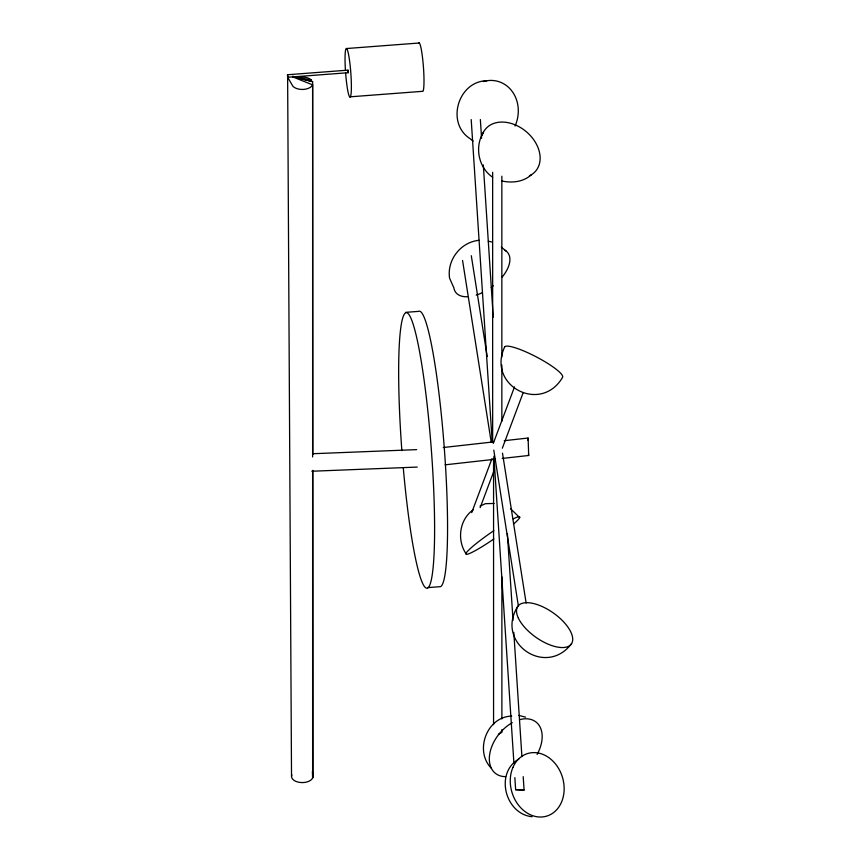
<?xml version="1.0" encoding="UTF-8"?>
<svg xmlns="http://www.w3.org/2000/svg" width="860" height="860" viewBox="0 0 860 860"><rect width="100%" height="100%" fill="white"/><g stroke="black" fill="none" stroke-linecap="round" stroke-linejoin="round"><path stroke-width="1.29" d="M527.836 440.137L528.104 438.03L528.696 455.477L502.175 458.444M348.01 70.208L348.246 72.713L348.042 70.144L287.509 74.745L287.67 77.282L292.959 86.355A10.729 6.192 0 0 0 303.655 89.408A10.729 6.192 0 0 0 312.621 84.86L312.621 456.95M493.296 443.373L514.516 386.882M471.71 512.614L491.995 458.584M502.326 448.2L523.106 392.848M480.159 507.647L493.855 471.173M524.052 790.061L515.635 789.673L524.073 789.996L523.202 776.644M517.645 606.612C495.005 642.796 545.863 677.766 571.567 643.624M483.438 132.214C474.376 146.813 478.375 167.56 492.662 177.257M501.885 729.613L501.885 732.301L498.392 734.365M473.398 509.658C459.466 519.311 456.724 539.704 465.916 553.55M518.827 759.025C494.64 772.807 505.013 813.947 532.05 816.721M531.501 174.677C523.332 182.019 512.334 183.169 501.971 181.041M480.052 506.099L485.481 503.67L494.113 503.465M487.104 80.711C458.079 80.926 445.555 123.12 470.162 138.718A32.712 28.842 -75.3 0 0 473.172 141.061M511.678 716.09C486.803 716.702 474.183 750.92 491.329 768.216M443.255 447.522L493.64 441.889M504.239 440.696L528.104 438.03M445.158 464.819L495.543 459.186M479.031 240.316C460.756 242.025 446.791 259.935 449.576 278.188L453.844 287.777A32.712 17.447 -37.2 0 0 467.517 296.754M346.623 48.526L419.25 43M348.246 72.713L287.67 77.282L287.541 74.777M349.794 96.847L422.421 91.332A24.327 2.591 85.7 0 0 423.356 66.123A24.327 2.591 85.7 0 0 418.583 43.269M405.608 312.352L418.616 311.363A138.159 14.727 85.7 0 1 443.9 443.072A138.159 14.727 85.7 0 1 440.567 586.649L427.56 587.638M312.599 453.736L416.659 449.629M311.847 471.237L417.24 467.077M488.254 241.23L491.716 241.961M312.814 454.499L312.621 81.657L292.733 76.906L312.621 84.86M518.838 715.434L525.632 717.165M312.621 81.657L292.518 76.346L311.546 80.163A10.729 6.192 0 0 0 300.387 77.153M501.315 247.11L506.486 251.378M510.528 508.69L519.666 517.559M528.696 455.477L528.395 453.994M471.301 255.721L487.212 356.567M502.487 453.156L526.137 603.096M493.79 450.113L518.451 606.504M462.562 260.462L491.178 441.889M480.353 119.54L481.579 138.234M483.32 164.948L493.242 317.222M507.368 533.544L513.022 620.361M513.807 632.39L521.902 756.606M493.898 456.176L513.893 762.895M514.85 777.623L515.635 789.673M471.205 119.572L492.221 442.104M312.427 771.28L312.621 777.988L312.621 470.377M287.627 76.712L291.519 776.386M312.825 470.603L312.986 776.386M501.853 176.182L501.853 357.029M501.853 365.059L501.853 421.325M501.885 576.909L501.885 718.906M493.565 458.423L493.565 724.679M492.651 172.312L492.651 442.309M401.867 450.629A138.159 14.727 85.7 0 1 414.176 327.617A138.159 14.727 85.7 0 1 433.537 562.773A138.159 14.727 85.7 0 1 403.286 467.872M312.621 774.785A10.729 6.192 0 0 1 302.247 782.589A10.729 6.192 0 0 1 291.884 774.785M345.451 70.563A24.327 2.591 85.7 0 1 348.096 52.352A24.327 2.591 85.7 0 1 351.063 93.912A24.327 2.591 85.7 0 1 345.634 73.089M513.28 518.87A32.712 3.44 -34.7 0 1 513.495 524.116M493.844 538.994A32.712 3.44 -34.7 0 1 465.84 553.926A32.712 3.44 -34.7 0 1 493.855 530.663M504.54 250.056A32.712 17.447 -37.2 0 1 502.229 277.017M493.285 285.778A32.712 17.447 -37.2 0 1 491.221 287.337M482.342 292.647A32.712 17.447 -37.2 0 1 476.193 295.109M483.352 81.549A32.712 28.842 -75.3 0 1 512.409 91.73A32.712 28.842 -75.3 0 1 515.054 126.001M482.073 135.547A32.712 24.069 39.8 0 1 526.428 131.806A32.712 24.069 39.8 0 1 529.384 175.827M519.601 719.669A32.712 21.575 -51.6 0 1 537.113 754.424M505.626 776.644A32.712 21.575 -51.6 0 1 489.544 755.252A32.712 21.575 -51.6 0 1 512.313 722.679M504.583 347.107C486.642 385.904 541.134 414.294 562.644 377.217A32.712 5.923 27.6 0 0 535.715 356.577A32.712 5.923 27.6 0 0 504.583 347.107M512.883 767.518A32.712 26.348 73 0 0 539.306 817A32.712 26.348 73 0 0 559.43 769.937A32.712 26.348 73 0 0 512.883 767.518M518.376 618.157A32.712 14.964 35.1 0 0 566.471 647.075A32.712 14.964 35.1 0 0 548.981 610.116A32.712 14.964 35.1 0 0 518.376 618.157"/></g></svg>
